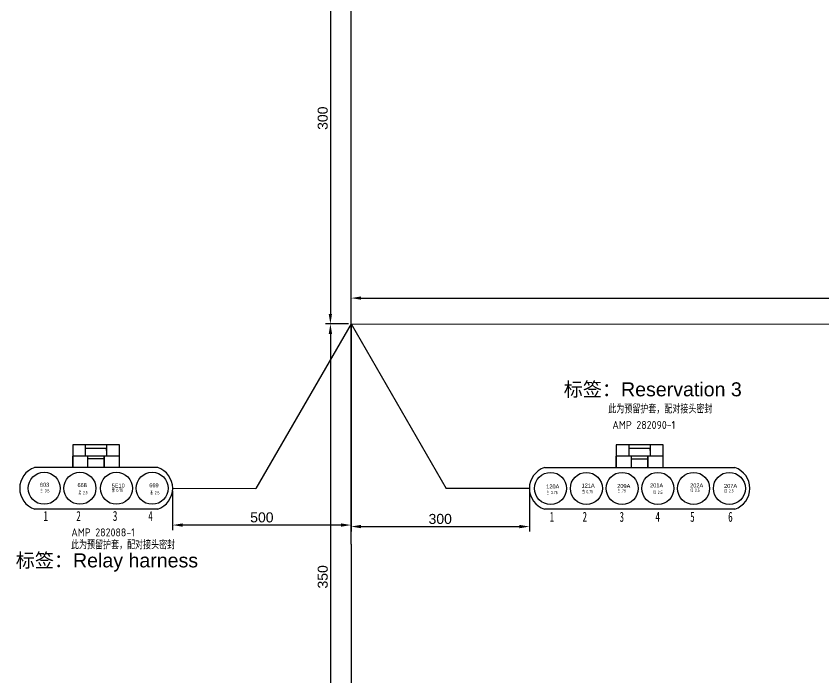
# Model space of a CAD drawing. Header units: millimetres. Extents: x 1638 to 3450, y 1129 to 2069.
# Drawn here: x 1797.1 to 1998.9, y 1637.5 to 1802.9 of the extents above; entities that cross this region are included whole.
import ezdxf

# ---------------------------------------------------------------- set-up
doc = ezdxf.new("R2010")
doc.units = ezdxf.units.MM
doc.layers.add('AM60', color=3, linetype='Continuous', lineweight=25)
doc.layers.add('AM_6', color=3, linetype='Continuous', lineweight=25)
doc.layers.add('孔名层', color=1, linetype='Continuous')
doc.layers.add('线色线径', color=1, linetype='Continuous')
doc.styles.add('FST', font='', dxfattribs={"width": 0.67})
doc.styles.add('ISO Proportional', font='isocp.shx', dxfattribs={"bigfont": 'gbcbig.shx'})
doc.styles.get("Standard").update_dxf_attribs({"font": 'arial.ttf'})
doc.styles.get('FST').set_extended_font_data('FangSong_GB2312')
doc.dimstyles.new('ISO-25', dxfattribs={"dimtxt": 2.5, "dimasz": 2.5, "dimexe": 1.25, "dimexo": 0.625, "dimtad": 1, "dimtxsty": 'Standard', "dimcen": 2.5, "dimadec": 0, "dimazin": 0, "dimtfac": 1, "dimtmove": 0, "dimatfit": 3, "dimfxl": 1, "dimarcsym": 0})

# ---------------------------------------------------------------- blocks, each defined once
blk = doc.blocks.new('*D252')
at = {"color": 0, "lineweight": -2, "transparency": 16777216}
for p, q in [((1880.13, 1726), (1874.35, 1726.01)), ((1875.6, 1723.51), (1875.59, 1602.05)), ((1880.12, 1599.55), (1874.34, 1599.55))]:
    blk.add_line(p, q, dxfattribs=at)
at = {"color": 0, "transparency": 16777216}
for points in [[(1875.18, 1723.51), (1876.01, 1723.51), (1875.6, 1726.01)], [(1875.17, 1602.05), (1876, 1602.05), (1875.59, 1599.55)]]:
    blk.add_solid(points, dxfattribs=at)
at = {"layer": 'Defpoints', "color": 0, "transparency": 16777216}
for p in [(1880.75, 1726), (1875.59, 1599.55), (1880.74, 1599.55)]:
    blk.add_point(p, dxfattribs=at)
at = {"color": 3, "transparency": 16777216, "insert": (1873.69, 1662.78), "char_height": 2.5, "width": 7.6273, "attachment_point": 5, "rotation": 89.9955}
blk.add_mtext('350', dxfattribs=at)
blk = doc.blocks.new('*D253')
at = {"color": 0, "lineweight": -2, "transparency": 16777216}
for p, q in [((1880.13, 1828.86), (1874.34, 1828.86)), ((1875.59, 1826.36), (1875.59, 1728.5)), ((1880.13, 1726), (1874.34, 1726))]:
    blk.add_line(p, q, dxfattribs=at)
at = {"color": 0, "transparency": 16777216}
for points in [[(1875.17, 1826.36), (1876, 1826.36), (1875.59, 1828.86)], [(1875.17, 1728.5), (1876, 1728.5), (1875.59, 1726)]]:
    blk.add_solid(points, dxfattribs=at)
at = {"layer": 'Defpoints', "color": 0, "transparency": 16777216}
for p in [(1880.75, 1828.86), (1875.59, 1726), (1880.75, 1726)]:
    blk.add_point(p, dxfattribs=at)
at = {"color": 3, "transparency": 16777216, "insert": (1873.68, 1777.43), "char_height": 2.5, "attachment_point": 5, "rotation": 90}
blk.add_mtext('300', dxfattribs=at)
blk = doc.blocks.new('*D280')
at = {"color": 0, "lineweight": -2, "transparency": 16777216}
for p, q in [((1880.76, 1726.63), (1880.76, 1733.72)), ((2201.59, 1727.2), (2201.59, 1733.72)), ((1883.26, 1732.47), (2199.09, 1732.47))]:
    blk.add_line(p, q, dxfattribs=at)
at = {"color": 0, "transparency": 16777216}
for points in [[(1883.26, 1732.88), (1883.26, 1732.05), (1880.76, 1732.47)], [(2199.09, 1732.88), (2199.09, 1732.05), (2201.59, 1732.47)]]:
    blk.add_solid(points, dxfattribs=at)
at = {"layer": 'Defpoints', "color": 0, "transparency": 16777216}
for p in [(2201.59, 1732.47), (1880.76, 1726), (2201.59, 1726.57)]:
    blk.add_point(p, dxfattribs=at)
at = {"color": 3, "transparency": 16777216, "insert": (2041.18, 1734.37), "char_height": 2.5, "attachment_point": 5}
blk.add_mtext('500', dxfattribs=at)
blk = doc.blocks.new('A$C91ba080b')
at = {"color": 3}
for p, q in [((21.7, 19.22), (21.7, 16.38)), ((21.7, 19.22), (21.7, 16.38)), ((33.39, 19.22), (21.7, 19.22)), ((24.93, 16.38), (24.93, 19.22)), ((30.16, 18.29), (24.93, 18.29)), ((30.16, 19.22), (30.16, 16.38)), ((30.16, 17.8), (30.16, 18.29)), ((33.39, 16.38), (33.39, 19.22)), ((25.51, 16.38), (21.7, 16.38)), ((21.7, 16.38), (21.7, 13.53)), ((21.7, 13.53), (21.7, 16.38)), ((21.7, 16.38), (21.7, 13.53)), ((21.7, 13.53), (21.7, 16.38)), ((29.58, 16.38), (25.51, 16.38)), ((25.51, 13.53), (25.51, 16.38)), ((33.39, 16.38), (29.58, 16.38)), ((29.58, 16.38), (29.58, 13.53)), ((29.58, 13.53), (29.58, 16.38)), ((33.39, 13.53), (33.39, 16.38)), ((29.58, 15.68), (25.51, 15.68)), ((51.35, 13.53), (3.74, 13.53)), ((51.35, 3.16), (3.74, 3.16))]:
    blk.add_line(p, q, dxfattribs=at)
for centre in [(5.3, 8.35), (14.24, 8.35), (14.24, 8.35), (14.24, 8.35), (23.17, 8.35), (23.17, 8.35), (23.17, 8.35), (32.1, 8.35), (32.1, 8.35), (41.03, 8.35), (41.03, 8.35), (49.97, 8.35)]:
    blk.add_circle(centre, 4, dxfattribs=at)
for centre, start, end in [((5.47, 8.35), 108.3917, 251.6083), ((49.62, 8.35), 288.3917, 71.6083)]:
    blk.add_arc(centre, 5.47, start, end, dxfattribs=at)
at = {"layer": '孔名层', "style": 'FST', "width": 0.67}
for s, p in [('1', (5.07, 0)), ('2', (13.26, 0)), ('3', (22.52, 0)), ('4', (31.49, 0)), ('5', (40.17, 0)), ('6', (49.67, 0))]:
    blk.add_text(s, height=2.5, dxfattribs=at).set_placement(p)
blk = doc.blocks.new('*D193')
at = {"color": 0, "lineweight": -2, "transparency": 16777216}
for p, q in [((1880.75, 1725.38), (1880.75, 1674.1)), ((1925.31, 1684.26), (1925.31, 1674.1)), ((1883.25, 1675.35), (1922.81, 1675.35)), ((3042.28, 1672.95), (3042.28, 1638.3)), ((3072.97, 1672.95), (3072.97, 1638.3)), ((3070.47, 1639.55), (3044.78, 1639.55))]:
    blk.add_line(p, q, dxfattribs=at)
at = {"color": 0, "transparency": 16777216}
for points in [[(1883.25, 1675.77), (1883.25, 1674.93), (1880.75, 1675.35)], [(1922.81, 1675.77), (1922.81, 1674.93), (1925.31, 1675.35)], [(3044.78, 1639.96), (3044.78, 1639.13), (3042.28, 1639.55)], [(3070.47, 1639.96), (3070.47, 1639.13), (3072.97, 1639.55)]]:
    blk.add_solid(points, dxfattribs=at)
at = {"layer": 'Defpoints', "color": 0, "transparency": 16777216}
for p in [(1880.75, 1726), (1925.31, 1684.89), (1925.31, 1675.35), (3042.28, 1673.58), (3072.97, 1673.58), (3042.28, 1639.55)]:
    blk.add_point(p, dxfattribs=at)
at = {"color": 3, "transparency": 16777216, "char_height": 2.5, "attachment_point": 5}
for s, insert in [('300', (1903.03, 1677.25)), ('500', (3057.62, 1641.45))]:
    blk.add_mtext(s, dxfattribs=dict(at, insert=insert))
blk = doc.blocks.new('A$C5b011ca6')
at = {"layer": 'AM_6'}
for p, q in [((13.24, 19.04), (13.24, 16.2)), ((13.24, 19.04), (13.24, 16.2)), ((24.94, 19.04), (13.24, 19.04)), ((16.48, 16.2), (16.48, 19.04)), ((21.7, 19.04), (21.7, 16.2)), ((24.94, 16.2), (24.94, 19.04)), ((17.06, 16.2), (13.24, 16.2)), ((13.24, 16.2), (13.24, 13.36)), ((13.24, 13.36), (13.24, 16.2)), ((13.24, 16.2), (13.24, 13.36)), ((13.24, 13.36), (13.24, 16.2)), ((21.7, 18.12), (16.48, 18.12)), ((21.12, 16.2), (17.06, 16.2)), ((17.06, 13.36), (17.06, 16.2)), ((24.94, 16.2), (21.12, 16.2)), ((21.12, 16.2), (21.12, 13.36)), ((21.12, 13.36), (21.12, 16.2)), ((21.7, 17.62), (21.7, 18.12)), ((24.94, 13.36), (24.94, 16.2)), ((21.12, 15.5), (17.06, 15.5)), ((34.49, 13.36), (3.74, 13.36)), ((34.49, 2.99), (3.74, 2.99))]:
    blk.add_line(p, q, dxfattribs=at)
for centre in [(6.12, 8.17), (15.05, 8.17), (24.17, 8.17), (33.1, 8.17)]:
    blk.add_circle(centre, 4, dxfattribs=at)
for centre, start, end in [((5.47, 8.17), 108.3917, 251.6083), ((32.76, 8.17), 288.3917, 71.6083)]:
    blk.add_arc(centre, 5.47, start, end, dxfattribs=at)
at = {"layer": '孔名层', "style": 'FST', "width": 0.67}
for s, p in [('1', (5.93, 0)), ('2', (14.15, 0)), ('3', (23.27, 0)), ('4', (32.13, 0))]:
    blk.add_text(s, height=2.5, dxfattribs=at).set_placement(p)
blk = doc.blocks.new('*D291')
at = {"color": 0, "lineweight": -2, "transparency": 16777216}
for p, q in [((1880.75, 1725.36), (1880.75, 1674.48)), ((1836.18, 1684.3), (1836.18, 1674.48)), ((1878.25, 1675.73), (1838.68, 1675.73))]:
    blk.add_line(p, q, dxfattribs=at)
at = {"color": 0, "transparency": 16777216}
for points in [[(1838.68, 1676.15), (1838.68, 1675.32), (1836.18, 1675.73)], [(1878.25, 1676.15), (1878.25, 1675.32), (1880.75, 1675.73)]]:
    blk.add_solid(points, dxfattribs=at)
at = {"layer": 'Defpoints', "color": 0, "transparency": 16777216}
for p in [(1880.75, 1725.99), (1836.18, 1684.92), (1836.18, 1675.73)]:
    blk.add_point(p, dxfattribs=at)
at = {"color": 3, "transparency": 16777216, "insert": (1858.47, 1677.63), "char_height": 2.5, "attachment_point": 5}
blk.add_mtext('500', dxfattribs=at)

msp = doc.modelspace()

# ---------------------------------------------------------------- linework, layer by layer
for p, q in [((1880.751, 1670.928), (1880.751, 1883.62)), ((1880.761, 1726.005), (1856.966, 1684.906)), ((1880.761, 1726.005), (3146.199, 1725.172)), ((1880.761, 1726.005), (1904.526, 1684.889)), ((1836.185, 1684.92), (1856.966, 1684.906)), ((1925.307, 1684.889), (1904.526, 1684.889)), ((1880.751, 1670.928), (1880.741, 1611.542))]:
    msp.add_line(p, q)

# ---------------------------------------------------------------- block references
for name, p in [('A$C5b011ca6', (1797.958, 1676.748)), ('A$C91ba080b', (1925.307, 1676.543))]:
    msp.add_blockref(name, p)

# ---------------------------------------------------------------- texts
at = {"layer": 'AM60', "color": 3, "style": 'ISO Proportional'}
for s, p in [('此为预留护套，配对接头密封', (1945.032, 1703.67)), ('AMP 282090-1 ', (1946.048, 1699.754)), ('AMP 282088-1 ', (1810.853, 1672.892)), ('此为预留护套，配对接头密封', (1810.792, 1669.71))]:
    msp.add_text(s, height=2, dxfattribs=at).set_placement(p)
at = {"layer": 'AM60', "color": 6, "lineweight": 5}
for s, p in [('603', (1803.012, 1685.305)), ('668', (1812.407, 1685.214)), ('5E10', (1820.941, 1685.099)), ('669', (1830.34, 1685.165)), ('120A', (1929.522, 1684.874)), ('121A', (1938.361, 1685.109)), ('209A', (1947.268, 1684.991)), ('201A', (1955.474, 1685.145)), ('202A', (1965.481, 1685.13)), ('207A', (1973.952, 1685.012))]:
    msp.add_text(s, height=1, dxfattribs=at).set_placement(p)
at = {"layer": 'AM60', "char_height": 3.5, "attachment_point": 1}
for s, width, insert in [('{\\fSimSun|b0|i0|c134|p2;\\C3;标签：\\fArial|b0|i0|c0|p34;Reservation 3}', 50.04824, (1933.892, 1711.409)), ('{\\fSimSun|b0|i0|c134|p2;\\C3;标签：\\fArial|b0|i0|c0|p34;Relay harness}', 75.78566, (1796.962, 1668.645))]:
    msp.add_mtext_dynamic_manual_height_columns(s, width=width, gutter_width=12.5, heights=[35.837], dxfattribs=dict(at, insert=insert))
at = {"layer": '线色线径', "lineweight": 5, "width": 0.6}
for s, p in [('白  0.5', (1803.075, 1683.885)), ('黑  2.5', (1812.636, 1683.439)), ('黑  0.75', (1821.003, 1683.985)), ('黑  2.5', (1830.57, 1683.39)), ('白  0.75', (1929.584, 1683.454)), ('白  0.75', (1938.424, 1683.69)), ('白 .75', (1947.33, 1683.878)), ('红  2.5', (1956.256, 1683.51)), ('红  2.5', (1965.543, 1684.016)), ('红  2.5', (1974.014, 1683.898))]:
    msp.add_text(s, height=0.8, dxfattribs=at).set_placement(p)

# ---------------------------------------------------------------- dimensions: what is measured, and where the dimension line sits
at = {"color": 1}
dim = msp.add_linear_dim(base=(1875.587, 1726.005), p1=(1880.751, 1828.863), p2=(1880.751, 1726.005), angle=90, text='300', dimstyle='ISO-25', override={"dimclrt": 3}, dxfattribs=at)
dim.commit()
dim.dimension.update_dxf_attribs({"geometry": '*D253', "text_midpoint": (1873.685, 1777.434)})
for base, p1, p2, text, picture, middle in [((2201.593, 1732.466), (1880.761, 1726.005), (2201.593, 1726.573), '500', '*D280', (2041.177, 1734.368)), ((1836.185, 1675.733), (1880.751, 1725.989), (1836.185, 1684.92), '500', '*D291', (1858.468, 1677.635)), ((1925.307, 1675.35), (1880.751, 1726.005), (1925.307, 1684.889), '300', '*D193', (1903.029, 1677.252)), ((3042.277, 1639.548), (3072.97, 1673.579), (3042.277, 1673.579), '500', '*D193', (3057.623, 1641.449))]:
    dim = msp.add_linear_dim(base=base, p1=p1, p2=p2, text=text, dimstyle='ISO-25', override={"dimclrt": 3}, dxfattribs=at)
    dim.commit()
    dim.dimension.update_dxf_attribs({"geometry": picture, "text_midpoint": middle})
dim = msp.add_aligned_dim(p1=(1880.751, 1726.005), p2=(1880.741, 1599.551), distance=-5.154, text='350', dimstyle='ISO-25', override={"dimclrt": 3}, dxfattribs=at)
dim.commit()
dim.dimension.update_dxf_attribs({"geometry": '*D252', "text_midpoint": (1873.691, 1662.778)})

doc.saveas('drawing.dxf')
